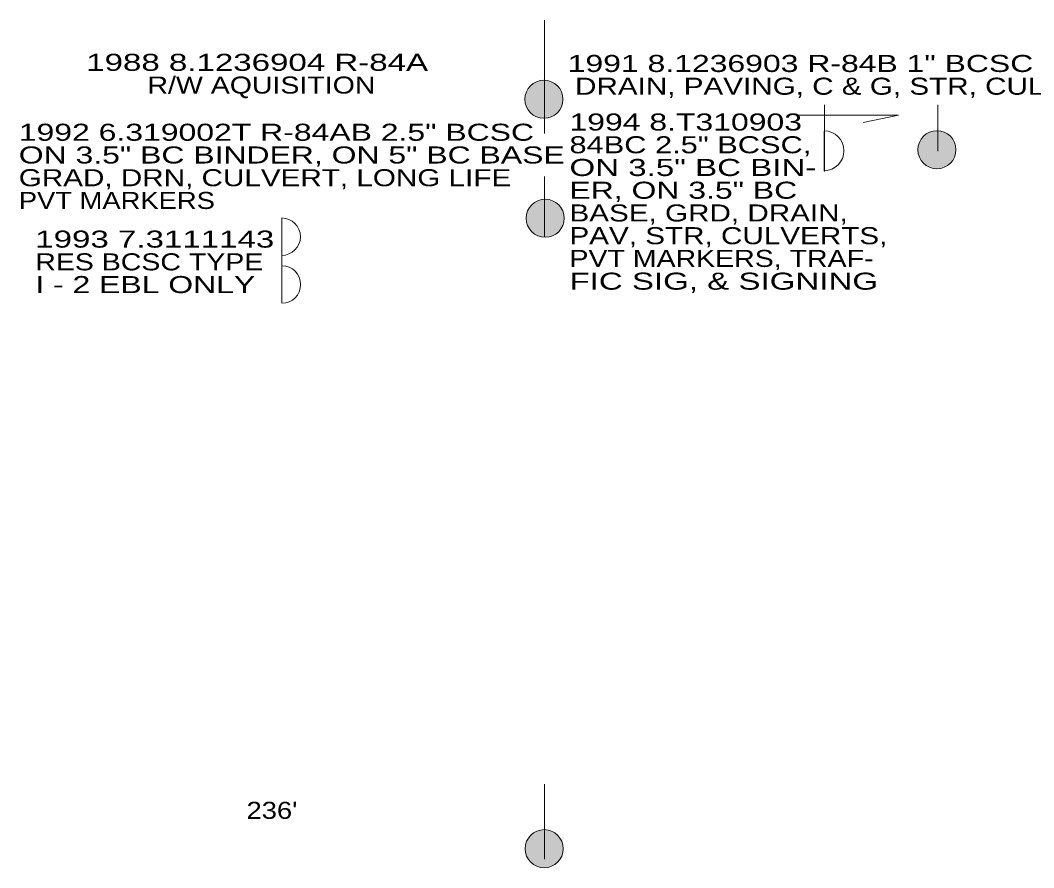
# Model space of a CAD drawing. Extents: x 0.72 to 8.65, y -6.44 to -0.46.
# Drawn here: x 1.003 to 2.786, y -1.966 to -0.475 of the extents above; entities that cross this region are included whole.
import ezdxf
from ezdxf.enums import TextEntityAlignment as Align

# ---------------------------------------------------------------- set-up
doc = ezdxf.new("R2010")
doc.units = 0
doc.header["$LTSCALE"] = 0.012
doc.layers.add('1', color=7, linetype='Continuous', lineweight=13)

msp = doc.modelspace()

# ---------------------------------------------------------------- hatches: boundary and pattern name
at = {"layer": '1'}
for points in [[(1.9575, -0.614, 1), (1.8905, -0.614, 1)], [(2.649, -0.7028, 1), (2.582, -0.7028, 1)], [(1.9598, -0.8233, 1), (1.8928, -0.8233, 1)], [(1.958, -1.9325, 1), (1.8909, -1.9325, 1)]]:
    msp.add_hatch(color=256, dxfattribs=at).paths.add_polyline_path(points)

# ---------------------------------------------------------------- linework, layer by layer
for p, q in [((1.925, -0.674), (1.925, -0.475)), ((2.418, -0.709), (2.418, -0.624)), ((2.617, -0.705), (2.617, -0.624)), ((2.418, -0.741), (2.418, -0.709)), ((1.925, -0.856), (1.925, -0.75)), ((1.463, -0.823), (1.463, -0.889)), ((1.925, -1.951), (1.925, -1.819))]:
    msp.add_line(p, q, dxfattribs=at)
for points in [[(2.373, -0.642), (2.548, -0.642), (2.486, -0.655)], [(2.417, -0.67), (2.417, -0.74), (2.417, -0.67)], [(1.463, -0.907), (1.463, -0.973), (1.463, -0.824)]]:
    msp.add_lwpolyline(points, dxfattribs=at)
for centre in [(1.924, -0.614), (2.6155, -0.7028), (1.9263, -0.8233), (1.9245, -1.9325)]:
    msp.add_circle(centre, 0.0335, dxfattribs=at)
for centre, radius, end in [((2.4169, -0.7046), 0.035, 90), ((1.4626, -0.8558), 0.033, 90), ((1.776, -0.905), 0.033, 270), ((1.463, -0.9399), 0.033, 90)]:
    msp.add_arc(centre, radius, 270, end, dxfattribs=at)

# ---------------------------------------------------------------- texts
for s, width, p in [('1988 8.1236904 R-84A ', 1.45, (1.4275, -0.564)), ('1991 8.1236903 R-84B 1" BCSC TYPES 1-1 & 1-2, ON 3.5" BC BINDER, ON 8" AGG BASE, GRAD,', 1.4, (3.2225, -0.566)), ('R/W AQUISITION', 1.25, (1.427, -0.604)), ('DRAIN, PAVING, C & G, STR, CULVERTS, SIGNNING, SIGNALS, & LONG LIFE PAVEMENT MARKINGS', 1.3, (3.222, -0.606)), ("236'", 1.2, (1.4455, -1.88))]:
    msp.add_text(s, height=0.03, dxfattribs=dict(at, width=width)).set_placement(p, align=Align.CENTER)
for s, width, p in [('1994 8.T310903', 1.4, (1.969, -0.669)), ('1992 6.319002T R-84AB 2.5" BCSC', 1.4, (1, -0.687)), ('84BC 2.5" BCSC,', 1.35, (1.969, -0.709)), ('ON 3.5" BC BINDER, ON 5" BC BASE', 1.4, (1, -0.727)), ('ON 3.5" BC BIN-', 1.45, (1.969, -0.749)), ('GRAD, DRN, CULVERT, LONG LIFE ', 1.3, (1, -0.767)), ('ER, ON 3.5" BC', 1.4, (1.969, -0.789)), ('PVT MARKERS ', 1.2, (1, -0.807)), ('BASE, GRD, DRAIN,', 1.3, (1.969, -0.829)), ('1993 7.3111143 ', 1.45, (1.029, -0.875)), ('PAV, STR, CULVERTS,', 1.3, (1.969, -0.869)), ('RES BCSC TYPE ', 1.25, (1.029, -0.915)), ('PVT MARKERS, TRAF-', 1.25, (1.969, -0.909)), ('I - 2 EBL ONLY', 1.4, (1.029, -0.955)), ('FIC SIG, & SIGNING ', 1.45, (1.969, -0.949))]:
    msp.add_text(s, height=0.03, dxfattribs=dict(at, width=width)).set_placement(p)

doc.saveas('drawing.dxf')
